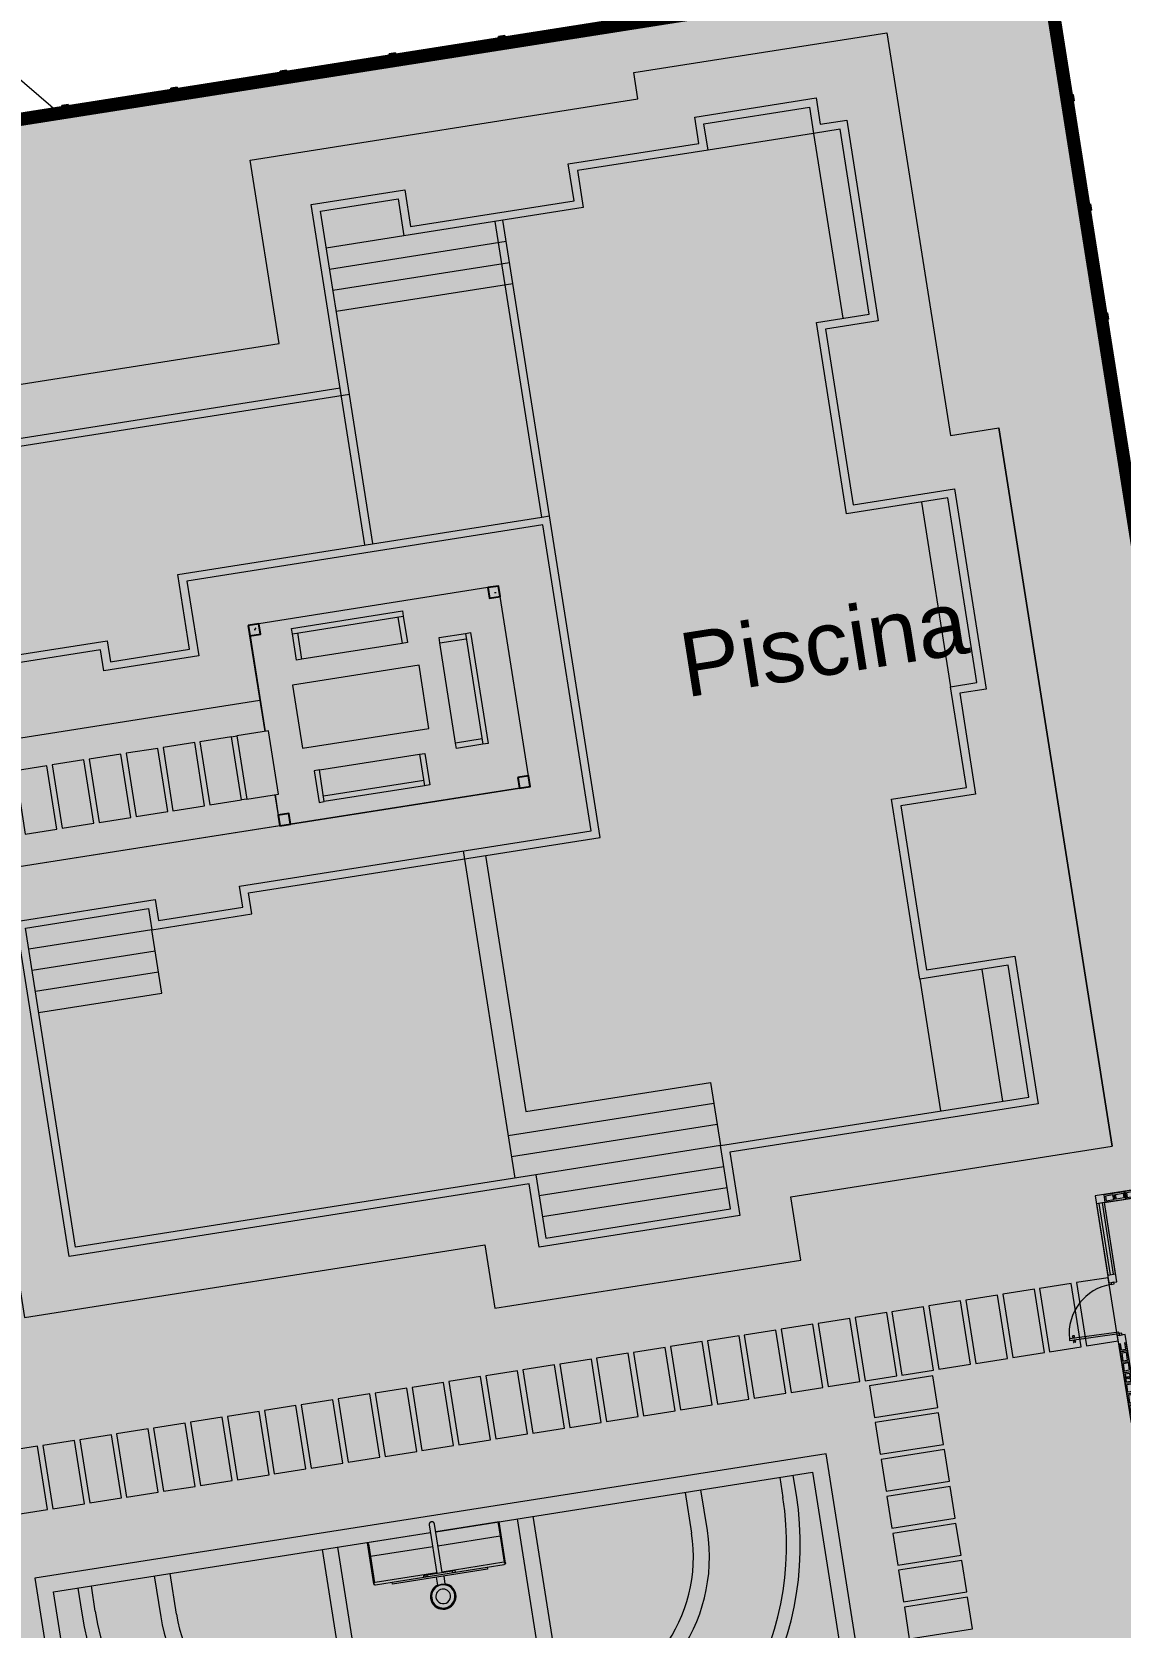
# Model space of a CAD drawing. Header units: metres. Extents: x -490 to 202, y -217 to 332.
# Drawn here: x -93.03 to -72.65, y 39.25 to 69.13 of the extents above; entities that cross this region are included whole.
import ezdxf

# ---------------------------------------------------------------- set-up
doc = ezdxf.new("R2010")
doc.units = ezdxf.units.M
for name, color, linetype, lineweight, true_color in [('1cuarto de equipos_dwg', 8, 'Continuous', 9, 0x808080), ('2_0_Lotes', 1, 'Continuous', 9, 0xff0000), ('A-FLOR', 194, 'Continuous', 25, 0x5200a5), ('Amenidades_dwg', 8, 'Continuous', 9, 0x767676), ('C-TOPO-MAJR', 66, 'Continuous', 18, 0x647b04), ('PIN', 1, 'Continuous', 9, 0xff0000)]:
    doc.layers.add(name, color=color, linetype=linetype, lineweight=lineweight, true_color=true_color)
for name, color, linetype, lineweight in [('A-COLS', 7, 'Continuous', 9), ('A-DETL-GENF', 7, 'Continuous', 9), ('A-DETL-THIN', 7, 'Continuous', 9), ('A-FLOR-HRAL', 7, 'Continuous', 9), ('A-GENM', 7, 'Continuous', 9), ('G-ANNO-TEXT', 7, 'Continuous', 9), ('PDF_Geometry', 7, 'Continuous', 9)]:
    doc.layers.add(name, color=color, linetype=linetype, lineweight=lineweight)
doc.layers.add('CUANT MURO PERIMETRAL H2.10', color=4, linetype='Continuous')
doc.styles.add('Arial_2', font='arial.ttf', dxfattribs={"height": 1.2})

# ---------------------------------------------------------------- blocks, each defined once
blk = doc.blocks.new('Barandilla - Plaques lisses - 200x25x4 cm-V51-PLANTA DE MURO PERIMETRAL')
at = {"layer": 'A-FLOR-HRAL', "true_color": 0xc8cac5}
for points in [[(0, 1), (0.02, 1), (0.009, -1), (0, -0.997), (0, 0.997)], [(0.02, 0.975), (0.03, 0.97), (0.02, -0.552)]]:
    blk.add_hatch(color=9, dxfattribs=at).paths.add_polyline_path(points)
at = {"layer": 'A-FLOR-HRAL'}
for p, q in [((0.02, 0.975), (0.02, -0.975)), ((0.02, 0.975), (0.02, -0.975)), ((0.03, -0.975), (0.03, 0.975))]:
    blk.add_line(p, q, dxfattribs=at)
blk = doc.blocks.new('Barandilla - Poteau du milieu - 12x12x4 cm-1834608-PLANTA DE MURO PERIMETRAL')
at = {"layer": 'A-FLOR-HRAL', "true_color": 0xc8cac5}
blk.add_hatch(color=9, dxfattribs=at).paths.add_polyline_path([(0.02, 0.06), (0.06, 0.06), (0.06, -0.06), (0.02, -0.06), (0.02, -0.035), (0, -0.035), (0, 0.035), (0.02, 0.035)])
at = {"layer": 'A-FLOR-HRAL'}
for p, q in [((0.02, 0.035), (0, 0.035)), ((0.06, 0.06), (0.02, 0.06)), ((0.02, 0.06), (0.02, 0.035)), ((0.06, 0.06), (0.06, -0.06)), ((0, -0.035), (0.02, -0.035)), ((0.02, -0.035), (0.02, -0.06)), ((0.02, -0.06), (0.06, -0.06))]:
    blk.add_line(p, q, dxfattribs=at)
blk = doc.blocks.new('Barandilla - Plaques lisses - 200x25x4 cm-V52-PLANTA DE MURO PERIMETRAL')
at = {"layer": 'A-FLOR-HRAL', "true_color": 0xc8cac5}
for points in [[(0, 1), (0.02, 1), (0.009, -1), (0, -0.997), (0, 0.997)], [(0.02, 0.975), (0.03, 0.97), (0.02, -0.713)]]:
    blk.add_hatch(color=9, dxfattribs=at).paths.add_polyline_path(points)
at = {"layer": 'A-FLOR-HRAL'}
for p, q in [((0.02, 0.975), (0.02, -0.975)), ((0.02, 0.975), (0.02, -0.975)), ((0.03, -0.975), (0.03, 0.975))]:
    blk.add_line(p, q, dxfattribs=at)
blk = doc.blocks.new('Barandilla - Plaques lisses - 200x25x4 cm-V53-PLANTA DE MURO PERIMETRAL')
at = {"layer": 'A-FLOR-HRAL', "true_color": 0xc8cac5}
for points in [[(0, 1), (0.02, 1), (0.009, -1), (0, -0.997), (0, 0.997)], [(0.02, 0.975), (0.03, 0.97), (0.02, -0.875)]]:
    blk.add_hatch(color=9, dxfattribs=at).paths.add_polyline_path(points)
at = {"layer": 'A-FLOR-HRAL'}
for p, q in [((0.02, 0.975), (0.02, -0.975)), ((0.02, 0.975), (0.02, -0.975)), ((0.03, -0.975), (0.03, 0.975))]:
    blk.add_line(p, q, dxfattribs=at)
blk = doc.blocks.new('Barandilla - Plaques lisses - 200x25x4 cm-V41-PLANTA DE MURO PERIMETRAL')
at = {"layer": 'A-FLOR-HRAL', "true_color": 0xc8cac5}
for points in [[(0, 1), (0.02, 1), (0.009, -1), (0, -0.997), (0, 0.997)], [(0.02, 0.975), (0.03, 0.97), (0.02, -0.721)]]:
    blk.add_hatch(color=9, dxfattribs=at).paths.add_polyline_path(points)
at = {"layer": 'A-FLOR-HRAL'}
for p, q in [((0.02, 0.975), (0.02, -0.975)), ((0.02, 0.975), (0.02, -0.975)), ((0.03, -0.975), (0.03, 0.975))]:
    blk.add_line(p, q, dxfattribs=at)
blk = doc.blocks.new('Barandilla - Plaques lisses - 200x25x4 cm-1834631-PLANTA DE MURO PERIMETRAL')
at = {"layer": 'A-FLOR-HRAL', "true_color": 0xc8cac5}
blk.add_hatch(color=9, dxfattribs=at).paths.add_polyline_path([(0, -1), (0, 1), (0.02, 1), (0.009, -1)])
at = {"layer": 'A-FLOR-HRAL'}
for p, q in [((0.02, 0.975), (0.02, -0.975)), ((0.02, 0.975), (0.02, -0.975)), ((0.03, -0.975), (0.03, 0.975))]:
    blk.add_line(p, q, dxfattribs=at)
blk = doc.blocks.new('Barandilla - Poteau du milieu - 12x12x4 cm-1834636-PLANTA DE MURO PERIMETRAL')
at = {"layer": 'A-FLOR-HRAL', "true_color": 0xc8cac5}
blk.add_hatch(color=9, dxfattribs=at).paths.add_polyline_path([(0, -0.035), (0, 0.035), (0.02, 0.035), (0.02, 0.06), (0.06, 0.06), (0.06, -0.06), (0.02, -0.06), (0.02, -0.035)])
at = {"layer": 'A-FLOR-HRAL'}
for p, q in [((0.02, 0.035), (0, 0.035)), ((0.06, 0.06), (0.02, 0.06)), ((0.02, 0.06), (0.02, 0.035)), ((0.06, 0.06), (0.06, -0.06)), ((0, -0.035), (0.02, -0.035)), ((0.02, -0.035), (0.02, -0.06)), ((0.02, -0.06), (0.06, -0.06))]:
    blk.add_line(p, q, dxfattribs=at)
blk = doc.blocks.new('Barandilla - Plaques lisses - 200x25x4 cm-1834626-PLANTA DE MURO PERIMETRAL')
at = {"layer": 'A-FLOR-HRAL', "true_color": 0xc8cac5}
blk.add_hatch(color=9, dxfattribs=at).paths.add_polyline_path([(0, -1), (0, 1), (0.02, 1), (0.009, -1)])
at = {"layer": 'A-FLOR-HRAL'}
for p, q in [((0.02, 0.975), (0.02, -0.975)), ((0.02, 0.975), (0.02, -0.975)), ((0.03, -0.975), (0.03, 0.975))]:
    blk.add_line(p, q, dxfattribs=at)
blk = doc.blocks.new('Barandilla - Poteau du milieu - 12x12x4 cm-1834624-PLANTA DE MURO PERIMETRAL')
at = {"layer": 'A-FLOR-HRAL', "true_color": 0xc8cac5}
blk.add_hatch(color=9, dxfattribs=at).paths.add_polyline_path([(0, -0.035), (0, 0.035), (0.02, 0.035), (0.02, 0.06), (0.06, 0.06), (0.06, -0.06), (0.02, -0.06), (0.02, -0.035)])
at = {"layer": 'A-FLOR-HRAL'}
for p, q in [((0.02, 0.035), (0, 0.035)), ((0.06, 0.06), (0.02, 0.06)), ((0.02, 0.06), (0.02, 0.035)), ((0.06, 0.06), (0.06, -0.06)), ((0, -0.035), (0.02, -0.035)), ((0.02, -0.035), (0.02, -0.06)), ((0.02, -0.06), (0.06, -0.06))]:
    blk.add_line(p, q, dxfattribs=at)
blk = doc.blocks.new('Barandilla - Barandilla-1832181-PLANTA DE MURO PERIMETRAL')
at = {"extrusion": (0, 0, -1), "zscale": -1}
for name, p, rotation in [('Barandilla - Plaques lisses - 200x25x4 cm-V41-PLANTA DE MURO PERIMETRAL', (73.735, 68.91), 171.0472322279853), ('Barandilla - Plaques lisses - 200x25x4 cm-1834631-PLANTA DE MURO PERIMETRAL', (83.203, 69.155), 81.04723222798538), ('Barandilla - Poteau du milieu - 12x12x4 cm-1834636-PLANTA DE MURO PERIMETRAL', (84.226, 68.994), 81.04723222798538), ('Barandilla - Poteau du milieu - 12x12x4 cm-1834636-PLANTA DE MURO PERIMETRAL', (86.271, 68.672), 81.04723222798538), ('Barandilla - Plaques lisses - 200x25x4 cm-1834631-PLANTA DE MURO PERIMETRAL', (85.248, 68.833), 81.04723222798538), ('Barandilla - Plaques lisses - 200x25x4 cm-1834631-PLANTA DE MURO PERIMETRAL', (87.293, 68.51), 81.04723222798538), ('Barandilla - Plaques lisses - 200x25x4 cm-1834631-PLANTA DE MURO PERIMETRAL', (89.338, 68.188), 81.04723222798538), ('Barandilla - Poteau du milieu - 12x12x4 cm-1834636-PLANTA DE MURO PERIMETRAL', (88.315, 68.349), 81.04723222798538), ('Barandilla - Plaques lisses - 200x25x4 cm-1834626-PLANTA DE MURO PERIMETRAL', (91.383, 67.866), 81.04723222798538), ('Barandilla - Poteau du milieu - 12x12x4 cm-1834636-PLANTA DE MURO PERIMETRAL', (90.36, 68.027), 81.04723222798538), ('Barandilla - Poteau du milieu - 12x12x4 cm-1834608-PLANTA DE MURO PERIMETRAL', (73.574, 67.888), 171.0472322279853), ('Barandilla - Plaques lisses - 200x25x4 cm-V53-PLANTA DE MURO PERIMETRAL', (73.413, 66.866), 171.0472322279853), ('Barandilla - Plaques lisses - 200x25x4 cm-1834626-PLANTA DE MURO PERIMETRAL', (93.427, 67.544), 81.04723222798538), ('Barandilla - Poteau du milieu - 12x12x4 cm-1834624-PLANTA DE MURO PERIMETRAL', (92.405, 67.705), 81.04723222798538), ('Barandilla - Poteau du milieu - 12x12x4 cm-1834608-PLANTA DE MURO PERIMETRAL', (73.252, 65.843), 171.0472322279853), ('Barandilla - Plaques lisses - 200x25x4 cm-V52-PLANTA DE MURO PERIMETRAL', (73.091, 64.821), 171.0472322279853), ('Barandilla - Poteau du milieu - 12x12x4 cm-1834608-PLANTA DE MURO PERIMETRAL', (72.93, 63.798), 171.0472322279853), ('Barandilla - Plaques lisses - 200x25x4 cm-V51-PLANTA DE MURO PERIMETRAL', (72.769, 62.776), 171.0472322279853)]:
    blk.add_blockref(name, p, dxfattribs=dict(at, rotation=rotation))
blk = doc.blocks.new('Amenidades_dwg_Pilares 1 - Pilares 1-172467-Planimetría general-1839756-PLANTA DE MURO PERIMETRAL')
at = {"layer": 'A-COLS'}
h = blk.add_hatch(dxfattribs=at)
h.set_pattern_fill('FP_7', color=256, style=0, pattern_type=2)
h.set_pattern_definition([(81.047, (62.36, 71.414), (-0.07423292, 0.83451995), [0.03353, -0.57607, 0.03353, -0.57607, -3.251]), (81.047, (62.36, 71.414), (-0.07423292, 0.83451995), [-1.219, 0, -3.251]), (81.047, (62.36, 71.414), (-0.07423292, 0.83451995), [0, -1.219, 0.03353, -1.186, -2.032]), (81.047, (62.36, 71.414), (-0.07423292, 0.83451995), [-2.439, 0.03353, -0.57607, 0, -1.422]), (81.047, (62.36, 71.414), (-0.07423292, 0.83451995), [0, -3.048, 0.03353, -0.37287, -1.016]), (81.047, (62.36, 71.414), (-0.07423292, 0.83451995), [-3.454, 0.03353, -0.98247]), (201.047, (62.307, 71.731), (-0.685599, -0.48154757), [0.03353, -0.57607, 0.03353, -0.57607, -3.251]), (201.047, (62.307, 71.731), (-0.685599, -0.48154757), [-1.219, 0, -3.251]), (201.047, (62.307, 71.731), (-0.685599, -0.48154757), [0, -1.219, 0.03353, -1.186, -2.032]), (201.047, (62.307, 71.731), (-0.685599, -0.48154757), [-2.439, 0.03353, -0.57607, 0, -1.422]), (201.047, (62.307, 71.731), (-0.685599, -0.48154757), [0, -3.048, 0.03353, -0.37287, -1.016]), (201.047, (62.307, 71.731), (-0.685599, -0.48154757), [-3.454, 0.03353, -0.98247]), (321.047, (61.921, 71.895), (0.75983194, -0.35297238), [0.03353, -0.57607, 0.03353, -0.57607, -3.251]), (321.047, (61.921, 71.895), (0.75983194, -0.35297238), [-1.219, 0, -3.251]), (321.047, (61.921, 71.895), (0.75983194, -0.35297238), [0, -1.219, 0.03353, -1.186, -2.032]), (321.047, (61.921, 71.895), (0.75983194, -0.35297238), [-2.439, 0.03353, -0.57607, 0, -1.422]), (321.047, (61.921, 71.895), (0.75983194, -0.35297238), [0, -3.048, 0.03353, -0.37287, -1.016]), (321.047, (61.921, 71.895), (0.75983194, -0.35297238), [-3.454, 0.03353, -0.98247])])
h.paths.add_polyline_path([(-4.995, -7.453), (-4.995, -7.253), (-5.195, -7.253), (-5.195, -7.453)])
h.paths.add_polyline_path([(-4.995, -2.91), (-4.995, -2.71), (-5.195, -2.71), (-5.195, -2.91)])
h.paths.add_polyline_path([(-8.595, -7.453), (-8.595, -7.253), (-8.795, -7.253), (-8.795, -7.453)])
h.paths.add_polyline_path([(-8.595, -2.91), (-8.595, -2.71), (-8.795, -2.71), (-8.795, -2.91)])
at = {"layer": 'A-COLS', "lineweight": 25, "flags": 128}
for points in [[(-8.795, -2.91), (-8.595, -2.91), (-8.595, -2.71), (-8.795, -2.71)], [(-5.195, -2.91), (-4.995, -2.91), (-4.995, -2.71), (-5.195, -2.71)], [(-8.795, -7.453), (-8.595, -7.453), (-8.595, -7.253), (-8.795, -7.253)], [(-4.995, -7.453), (-4.995, -7.253), (-5.195, -7.253), (-5.195, -7.453)]]:
    blk.add_lwpolyline(points, close=True, dxfattribs=at)
blk = doc.blocks.new('Amenidades_dwg_Rancho - Rancho-173641-Planimetría general-1839757-PLANTA DE MURO PERIMETRAL')
at = {"layer": 'A-GENM'}
for p, q in [((-0.95, 1.65), (-0.95, 2.15)), ((0.95, 2.15), (0.95, 1.65)), ((-1.55, 0.95), (-1.05, 0.95)), ((1.05, 0.95), (1.65, 0.95)), ((1.55, 0.95), (1.55, -0.95)), ((-1.05, -0.95), (-1.55, -0.95))]:
    blk.add_line(p, q, dxfattribs=at)
at = {"layer": 'A-GENM', "flags": 128}
for points in [[(-1.05, 2.15), (1.05, 2.15), (1.05, 1.65), (0.95, 1.65), (-0.95, 1.65), (-1.05, 1.65), (-1.05, 2.15), (-1.05, 2.25), (1.05, 2.25), (1.05, 2.15)], [(-1.55, -1.05), (-1.55, 1.05), (-1.05, 1.05), (-1.05, 0.95), (-1.05, -0.95), (-1.05, -1.05), (-1.55, -1.05), (-1.65, -1.05), (-1.65, 1.05), (-1.55, 1.05)], [(1.05, -0.95), (1.05, -1.05), (1.65, -1.05), (1.65, -0.95), (1.05, -0.95), (1.05, 0.95), (1.05, 1.05), (1.65, 1.05), (1.65, 0.95), (1.65, -0.95)]]:
    blk.add_lwpolyline(points, dxfattribs=at)
blk.add_lwpolyline([(0.6, 1.2), (-0.6, 1.2), (-0.6, -1.2), (0.6, -1.2)], close=True, dxfattribs=at)
blk = doc.blocks.new('Amenidades_dwg_Rancho Social - Jumay_rvt-1-Planimetría general-1839758-PLANTA DE MURO PERIMETRAL')
at = {"layer": 'A-FLOR', "color": 7, "lineweight": 9}
for p, q in [((-84.492, 58.721), (-88.782, 58.045)), ((-83.734, 55.196), (-84.263, 58.555)), ((-88.948, 57.817), (-88.667, 56.028)), ((-88.48, 54.843), (-88.419, 54.458)), ((-88.191, 54.292), (-83.9, 54.967))]:
    blk.add_line(p, q, dxfattribs=at)
at = {"rotation": 278.9527677720148}
for name, p in [('Amenidades_dwg_Pilares 1 - Pilares 1-172467-Planimetría general-1839756-PLANTA DE MURO PERIMETRAL', (-80.249, 50.486)), ('Amenidades_dwg_Rancho - Rancho-173641-Planimetría general-1839757-PLANTA DE MURO PERIMETRAL', (-86.875, 56.491))]:
    blk.add_blockref(name, p, dxfattribs=at)
blk = doc.blocks.new('Amenidades_dwg_PISCINA HACIENDA DON SALVA_dwg-1782668-Planimetría general-1839759-PLANTA DE MURO PERIMETRAL')
at = {"layer": 'A-DETL-THIN'}
for p, q in [((19.266, 26.773), (22.616, 26.773)), ((19.266, 26.373), (22.616, 26.373)), ((19.266, 25.973), (22.616, 25.973)), ((22.466, 21.567), (22.616, 21.567)), ((29.536, 20.737), (29.536, 17.237)), ((16.089, 18.407), (16.189, 18.407)), ((16.189, 17.207), (16.089, 17.207)), ((16.723, 17.207), (16.723, 16.817)), ((16.923, 16.617), (21.266, 16.617)), ((20.043, 15.617), (20.043, 9.414)), ((11.716, 14.667), (14.049, 14.667)), ((11.716, 14.267), (14.049, 14.267)), ((29.29, 11.914), (29.29, 9.414)), ((23.943, 10.214), (20.043, 10.214)), ((23.943, 9.814), (20.043, 9.814)), ((23.943, 9.014), (20.443, 9.014)), ((23.943, 8.614), (20.443, 8.614))]:
    blk.add_line(p, q, dxfattribs=at)
at = {"layer": 'A-DETL-THIN', "flags": 128}
for points in [[(16.716, 18.996), (1.591, 18.996), (1.591, 25.546), (18.116, 25.546), (18.116, 29.023), (25.466, 29.023), (25.466, 29.523), (30.266, 29.523), (30.266, 21.887), (31.186, 21.887), (31.186, 8.264), (31.186, 21.887)], [(19.116, 21.567), (19.116, 28.024), (20.888, 28.024), (20.888, 27.323), (23.988, 27.323), (23.988, 28.024), (26.466, 28.024), (26.466, 28.523), (28.766, 28.523), (28.766, 28.023), (29.266, 28.023), (29.266, 24.218), (28.266, 24.218), (28.266, 20.887)], [(26.616, 27.873), (26.616, 28.373), (28.616, 28.373), (28.616, 27.873), (26.616, 27.873), (24.138, 27.873), (24.138, 27.173), (20.738, 27.173), (19.266, 27.173)], [(19.266, 21.567), (19.266, 24.396), (19.266, 27.873), (20.738, 27.873), (20.738, 27.173)], [(28.116, 11.914), (28.116, 15.326), (29.536, 15.326), (29.536, 17.237), (30.036, 17.237), (30.036, 20.737), (28.116, 20.737), (28.116, 24.368), (29.116, 24.368), (29.116, 27.873), (28.616, 27.873), (28.616, 24.373)], [(19.266, 24.396), (11.365, 24.396), (11.365, 23.896), (7.613, 23.896), (7.613, 23.196), (4.213, 23.196), (4.213, 23.896), (2.741, 23.896), (2.741, 20.146), (12.165, 20.146), (12.165, 20.546), (14.065, 20.546), (14.065, 20.146), (15.566, 20.146), (15.566, 21.567), (22.466, 21.567), (22.466, 27.173)], [(20.443, 15.467), (20.443, 10.614), (23.943, 10.614), (23.943, 9.414), (20.443, 9.414), (11.716, 9.414), (11.716, 15.467), (14.049, 15.467), (14.049, 15.067), (15.949, 15.067), (15.949, 15.467), (22.616, 15.467), (22.616, 21.567), (22.616, 27.173)], [(2.591, 19.996), (12.315, 19.996), (2.591, 19.996), (2.591, 24.046), (4.363, 24.046), (4.363, 23.346), (7.463, 23.346), (7.463, 24.046), (11.215, 24.046), (11.215, 24.546), (19.116, 24.546)], [(28.266, 20.887), (30.186, 20.887), (30.186, 17.087), (29.687, 17.087), (29.687, 15.175), (28.266, 15.175), (28.266, 12.064), (29.94, 12.064), (29.94, 9.264), (24.093, 9.264), (24.093, 8.064), (20.293, 8.064), (20.293, 9.264), (11.566, 9.264), (11.566, 15.617), (14.199, 15.617), (14.199, 15.217), (15.799, 15.217), (15.799, 15.617), (22.466, 15.617), (22.466, 21.417), (15.717, 21.417), (15.717, 19.996), (13.915, 19.996), (13.915, 20.396), (12.315, 20.396)], [(16.723, 18.407), (16.723, 20.217), (16.723, 20.417), (16.723, 20.217)], [(16.723, 16.617), (16.723, 16.817), (16.723, 16.617), (16.923, 16.617), (16.723, 16.617), (10.567, 16.617)], [(10.566, 16.617), (10.566, 8.264), (19.293, 8.264), (19.293, 7.064)], [(16.923, 16.617), (21.266, 16.617), (21.466, 16.617), (21.266, 16.617)], [(11.716, 13.867), (14.049, 13.867), (14.049, 15.067), (11.716, 15.067)], [(20.443, 9.414), (20.443, 8.214), (23.943, 8.214), (23.943, 9.414), (29.79, 9.414), (29.79, 11.914), (28.116, 11.914), (28.116, 9.414)], [(19.293, 7.064), (25.093, 7.064), (25.093, 8.264), (31.186, 8.264)]]:
    blk.add_lwpolyline(points, dxfattribs=at)
blk = doc.blocks.new('Amenidades_dwg_Cancha Polideportiva - Cancha Polideportiva-1684638-Planimetría general-1839762-PLANTA DE MURO PERIMETRAL')
at = {"layer": 'A-GENM'}
for p, q in [((13.695, 6.736), (13.217, 6.736)), ((13.217, 6.479), (13.695, 6.479)), ((13.695, 5.285), (12.923, 5.285)), ((12.923, 4.985), (13.695, 4.985)), ((13.695, 2.103), (10.041, 2.103)), ((12.89, 1.22), (12.89, 0.9)), ((12.93, 0.05), (12.93, 1.22)), ((13.423, 0.05), (13.423, 1.23)), ((12.849, 0.075), (12.703, 0.075)), ((13.84, 0.05), (12.92, 0.05)), ((12.703, -0.075), (12.849, -0.075)), ((12.92, -0.05), (13.84, -0.05)), ((12.93, -1.22), (12.93, -0.05)), ((13.423, -1.23), (13.423, -0.05)), ((12.89, -0.9), (12.89, -1.22)), ((12.89, -1.223), (12.89, -1.217)), ((10.041, -1.897), (13.695, -1.897)), ((13.695, -4.779), (12.923, -4.779)), ((12.923, -5.079), (13.695, -5.079)), ((13.695, -6.573), (13.317, -6.573)), ((13.317, -6.83), (13.695, -6.83))]:
    blk.add_line(p, q, dxfattribs=at)
at = {"layer": 'A-GENM', "flags": 128}
for points in [[(-14, -7.5), (14, -7.5), (14, 7.5), (-14, 7.5)], [(12.85, -0.9), (12.85, 0.9), (12.89, 0.9), (12.89, -0.9)]]:
    blk.add_lwpolyline(points, close=True, dxfattribs=at)
for points in [[(13.695, -0.05), (13.695, -7.195), (0.15, -7.195), (0.15, 7.195), (13.695, 7.195), (13.695, 0.05)], [(13.695, -1.597), (10.041, -1.597), (10.041, 1.803), (13.695, 1.803)], [(13.69, 0.051), (13.69, 1.25), (12.91, 1.25)], [(13.666, 1.23), (13.423, 1.23), (12.928, 1.23)], [(12.85, -0.3), (12.849, -0.3), (12.849, 0.3), (12.85, 0.3)], [(12.92, 0.24), (12.89, 0.24), (12.89, 0.3), (12.92, 0.3), (12.92, 0.24), (12.92, -0.24), (12.89, -0.24), (12.89, -0.3), (12.92, -0.3), (12.92, -0.24)], [(12.91, -1.25), (13.69, -1.25), (13.69, -0.05)], [(13.666, -1.23), (13.423, -1.23), (12.928, -1.23)]]:
    blk.add_lwpolyline(points, dxfattribs=at)
at = {"layer": 'A-GENM'}
for centre, radius, start, end in [((13.217, 0.803), 5.933, 90, 167.343), ((13.217, 0.803), 5.676, 90, 166.7592), ((12.923, 2.103), 3.182, 90, 180), ((12.923, 2.103), 2.882, 90, 180), ((12.475, 0), 0.24, 18.21, 341.79), ((12.475, 0), 0.225, 90, 270), ((12.476, 0), 0.225, 90.1284, 269.8716), ((12.476, 0), 0.218, 90, 270), ((12.476, 0), 0.137, 90, 270), ((12.475, 0), 0.225, 270, 90), ((12.476, 0), 0.218, 270, 90), ((12.476, 0), 0.137, 270, 90), ((13.317, -0.897), 5.933, 189.7019, 270), ((13.317, -0.897), 5.676, 190.1478, 270), ((12.923, -1.897), 3.182, 180, 270), ((12.923, -1.897), 2.882, 180, 270)]:
    blk.add_arc(centre, radius, start, end, dxfattribs=at)
for points, knots in [([(12.91, 1.25), (12.909, 1.25), (12.906, 1.25), (12.902, 1.248), (12.899, 1.245), (12.897, 1.242), (12.895, 1.24), (12.894, 1.238), (12.893, 1.235), (12.892, 1.232), (12.891, 1.229), (12.89, 1.226), (12.89, 1.223), (12.89, 1.22), (12.89, 1.218), (12.89, 1.217)], [0, 0, 0, 0, 0.0666667, 0.1333333, 0.2, 0.2333333, 0.2666667, 0.3, 0.3333333, 0.3666667, 0.4, 0.4333333, 0.4666667, 0.5, 0.5307789, 0.5307789, 0.5307789, 0.5307789]), ([(12.929, 1.23), (12.929, 1.231), (12.928, 1.232), (12.927, 1.235), (12.926, 1.238), (12.925, 1.24), (12.923, 1.242), (12.921, 1.245), (12.918, 1.248), (12.914, 1.25), (12.911, 1.25), (12.91, 1.25)], [0.6084881, 0.6084881, 0.6084881, 0.6084881, 0.6333333, 0.6666667, 0.7, 0.7333333, 0.7666667, 0.8, 0.8666667, 0.9333333, 1, 1, 1, 1]), ([(13.838, -0.05), (13.84, -0.05), (13.844, -0.05), (13.85, -0.049), (13.856, -0.048), (13.862, -0.045), (13.866, -0.043), (13.87, -0.04), (13.873, -0.038), (13.877, -0.034), (13.881, -0.029), (13.885, -0.022), (13.889, -0.012), (13.89, -0.004), (13.89, 0)], [0.4145654, 0.4145654, 0.4145654, 0.4145654, 0.4545455, 0.5, 0.5454545, 0.5909091, 0.6363636, 0.6590909, 0.6818182, 0.7272727, 0.7727273, 0.8181818, 0.9090909, 1, 1, 1, 1]), ([(13.89, 0), (13.89, 0.004), (13.889, 0.011), (13.886, 0.019), (13.883, 0.025), (13.88, 0.03), (13.878, 0.033), (13.875, 0.036), (13.871, 0.04), (13.866, 0.043), (13.862, 0.045), (13.859, 0.046), (13.856, 0.047), (13.853, 0.048), (13.85, 0.049), (13.847, 0.05), (13.843, 0.05), (13.841, 0.05), (13.84, 0.05)], [0, 0, 0, 0, 0.0833333, 0.125, 0.1666667, 0.2083333, 0.2291667, 0.25, 0.2916667, 0.3333333, 0.3541667, 0.375, 0.3958333, 0.4166667, 0.4375, 0.4583333, 0.4791667, 0.5, 0.5, 0.5, 0.5]), ([(12.91, -1.25), (12.909, -1.25), (12.906, -1.25), (12.902, -1.248), (12.899, -1.245), (12.897, -1.242), (12.895, -1.24), (12.894, -1.238), (12.893, -1.235), (12.892, -1.232), (12.891, -1.229), (12.89, -1.226), (12.89, -1.223), (12.89, -1.22), (12.89, -1.218), (12.89, -1.217)], [0, 0, 0, 0, 0.0666667, 0.1333333, 0.2, 0.2333333, 0.2666667, 0.3, 0.3333333, 0.3666667, 0.4, 0.4333333, 0.4666667, 0.5, 0.5333333, 0.5333333, 0.5333333, 0.5333333]), ([(12.929, -1.23), (12.929, -1.231), (12.928, -1.232), (12.927, -1.235), (12.926, -1.238), (12.925, -1.24), (12.923, -1.242), (12.921, -1.245), (12.918, -1.248), (12.914, -1.25), (12.911, -1.25), (12.91, -1.25)], [0.6084881, 0.6084881, 0.6084881, 0.6084881, 0.6333333, 0.6666667, 0.7, 0.7333333, 0.7666667, 0.8, 0.8666667, 0.9333333, 1, 1, 1, 1])]:
    blk.add_open_spline(points, degree=3, knots=knots, dxfattribs=at)
for points in [[(13.69, 1.25), (13.69, 1.25), (13.69, 1.25), (13.688, 1.248), (13.685, 1.245), (13.681, 1.241), (13.677, 1.237), (13.672, 1.232), (13.668, 1.228), (13.666, 1.226)], [(13.69, -1.25), (13.69, -1.25), (13.69, -1.25), (13.688, -1.248), (13.685, -1.245), (13.681, -1.241), (13.677, -1.237), (13.672, -1.232), (13.668, -1.228), (13.666, -1.226)]]:
    blk.add_open_spline(points, degree=3, dxfattribs=at)
blk = doc.blocks.new('Amenidades_dwg_PISCINA HACIENDA DON SALVA-1849441-Planimetría general-1839765-PLANTA DE MURO PERIMETRAL')
at = {"layer": 'A-DETL-THIN', "color": 18, "true_color": 0x260000}
for p, q in [((19.266, 26.773), (22.616, 26.773)), ((19.266, 26.373), (22.616, 26.373)), ((19.266, 25.973), (22.616, 25.973)), ((22.466, 21.567), (22.616, 21.567)), ((29.536, 20.737), (29.536, 17.237)), ((16.089, 18.407), (16.189, 18.407)), ((16.189, 17.207), (16.089, 17.207)), ((16.723, 17.207), (16.723, 16.617)), ((20.043, 15.617), (20.043, 9.414)), ((11.716, 14.667), (14.049, 14.667)), ((11.716, 14.267), (14.049, 14.267)), ((29.29, 11.914), (29.29, 9.414)), ((23.943, 10.214), (20.043, 10.214)), ((23.943, 9.814), (20.043, 9.814)), ((23.943, 9.014), (20.443, 9.014)), ((23.943, 8.614), (20.443, 8.614))]:
    blk.add_line(p, q, dxfattribs=at)
at = {"layer": 'A-DETL-THIN', "color": 18, "true_color": 0x260000, "flags": 128}
for points in [[(16.716, 18.996), (1.591, 18.996), (1.591, 25.546), (18.116, 25.546), (18.116, 29.023), (25.466, 29.023), (25.466, 29.523), (30.266, 29.523), (30.266, 21.887), (31.186, 21.887), (31.186, 8.264), (31.186, 21.887)], [(19.116, 21.567), (19.116, 28.024), (20.888, 28.024), (20.888, 27.323), (23.988, 27.323), (23.988, 28.024), (26.466, 28.024), (26.466, 28.523), (28.766, 28.523), (28.766, 28.023), (29.266, 28.023), (29.266, 24.218), (28.266, 24.218), (28.266, 20.887), (30.186, 20.887), (30.186, 17.087), (29.687, 17.087), (29.687, 15.175), (28.266, 15.175), (28.266, 12.064), (29.94, 12.064), (29.94, 9.264), (24.093, 9.264), (24.093, 8.064), (20.293, 8.064), (20.293, 9.264), (11.566, 9.264), (11.566, 15.617), (14.199, 15.617), (14.199, 15.217), (15.799, 15.217), (15.799, 15.617), (22.466, 15.617), (22.466, 21.417), (15.717, 21.417), (15.717, 19.996), (13.915, 19.996), (13.915, 20.396), (12.315, 20.396)], [(26.616, 27.873), (26.616, 28.373), (28.616, 28.373), (28.616, 27.873), (26.616, 27.873), (24.138, 27.873), (24.138, 27.173), (20.738, 27.173), (19.266, 27.173)], [(19.266, 21.567), (19.266, 24.396), (19.266, 27.873), (20.738, 27.873), (20.738, 27.173)], [(28.116, 11.914), (28.116, 15.326), (29.536, 15.326), (29.536, 17.237), (30.036, 17.237), (30.036, 20.737), (28.116, 20.737), (28.116, 24.368), (29.116, 24.368), (29.116, 27.873), (28.616, 27.873), (28.616, 24.373)], [(19.266, 24.396), (11.365, 24.396), (11.365, 23.896), (7.613, 23.896), (7.613, 23.196), (4.213, 23.196), (4.213, 23.896), (2.741, 23.896), (2.741, 20.146), (12.165, 20.146), (12.165, 20.546), (14.065, 20.546), (14.065, 20.146), (15.566, 20.146), (15.566, 21.567), (22.466, 21.567), (22.466, 27.173)], [(20.443, 15.467), (20.443, 10.614), (23.943, 10.614), (23.943, 9.414), (20.443, 9.414), (11.716, 9.414), (11.716, 15.467), (14.049, 15.467), (14.049, 15.067), (15.949, 15.067), (15.949, 15.467), (22.616, 15.467), (22.616, 21.567), (22.616, 27.173)], [(2.591, 19.996), (12.315, 19.996), (2.591, 19.996), (2.591, 24.046), (4.363, 24.046), (4.363, 23.346), (7.463, 23.346), (7.463, 24.046), (11.215, 24.046), (11.215, 24.546), (19.116, 24.546)], [(16.723, 18.407), (16.723, 20.417), (16.723, 20.217)], [(16.723, 16.817), (16.723, 16.617), (16.923, 16.617), (21.266, 16.617), (21.466, 16.617), (10.567, 16.617)], [(10.566, 16.617), (10.566, 8.264), (19.293, 8.264), (19.293, 7.064)], [(11.716, 13.867), (14.049, 13.867), (14.049, 15.067), (11.716, 15.067)], [(20.443, 9.414), (20.443, 8.214), (23.943, 8.214), (23.943, 9.414), (29.79, 9.414), (29.79, 11.914), (28.116, 11.914), (28.116, 9.414)], [(19.293, 7.064), (25.093, 7.064), (25.093, 8.264), (31.186, 8.264)]]:
    blk.add_lwpolyline(points, dxfattribs=at)
blk = doc.blocks.new('Amenidades_dwg_Detalle repetido - baldosa 0_60x1_20-V6-Planimetría general-1839768-PLANTA DE MURO PERIMETRAL')
at = {"layer": 'A-DETL-GENF', "color": 18, "true_color": 0x260000, "flags": 128}
for points in [[(-1.2, 4.2), (0, 4.2), (0, 4.8), (-1.2, 4.8)], [(-1.2, 3.5), (0, 3.5), (0, 4.1), (-1.2, 4.1)], [(-1.2, 2.8), (0, 2.8), (0, 3.4), (-1.2, 3.4)], [(-1.2, 2.1), (0, 2.1), (0, 2.7), (-1.2, 2.7)], [(-1.2, 1.4), (0, 1.4), (0, 2), (-1.2, 2)], [(-1.2, 0.7), (0, 0.7), (0, 1.3), (-1.2, 1.3)], [(-1.2, 0), (0, 0), (0, 0.6), (-1.2, 0.6)]]:
    blk.add_lwpolyline(points, close=True, dxfattribs=at)
blk = doc.blocks.new('Amenidades_dwg_Detalle repetido - baldosa 0_60x1_20-V8-Planimetría general-1839770-PLANTA DE MURO PERIMETRAL')
at = {"layer": 'A-DETL-GENF', "flags": 128}
for points in [[(-1.2, 20.3), (0, 20.3), (0, 20.9), (-1.2, 20.9)], [(-1.2, 19.6), (0, 19.6), (0, 20.2), (-1.2, 20.2)], [(-1.2, 18.9), (0, 18.9), (0, 19.5), (-1.2, 19.5)], [(-1.2, 18.2), (0, 18.2), (0, 18.8), (-1.2, 18.8)], [(-1.2, 17.5), (0, 17.5), (0, 18.1), (-1.2, 18.1)], [(-1.2, 16.8), (0, 16.8), (0, 17.4), (-1.2, 17.4)], [(-1.2, 16.1), (0, 16.1), (0, 16.7), (-1.2, 16.7)], [(-1.2, 15.4), (0, 15.4), (0, 16), (-1.2, 16)], [(-1.2, 14.7), (0, 14.7), (0, 15.3), (-1.2, 15.3)], [(-1.2, 14), (0, 14), (0, 14.6), (-1.2, 14.6)], [(-1.2, 13.3), (0, 13.3), (0, 13.9), (-1.2, 13.9)], [(-1.2, 12.6), (0, 12.6), (0, 13.2), (-1.2, 13.2)], [(-1.2, 11.9), (0, 11.9), (0, 12.5), (-1.2, 12.5)], [(-1.2, 11.2), (0, 11.2), (0, 11.8), (-1.2, 11.8)], [(-1.2, 10.5), (0, 10.5), (0, 11.1), (-1.2, 11.1)], [(-1.2, 9.8), (0, 9.8), (0, 10.4), (-1.2, 10.4)], [(-1.2, 9.1), (0, 9.1), (0, 9.7), (-1.2, 9.7)], [(-1.2, 8.4), (0, 8.4), (0, 9), (-1.2, 9)], [(-1.2, 7.7), (0, 7.7), (0, 8.3), (-1.2, 8.3)], [(-1.2, 7), (0, 7), (0, 7.6), (-1.2, 7.6)], [(-1.2, 6.3), (0, 6.3), (0, 6.9), (-1.2, 6.9)], [(-1.2, 5.6), (0, 5.6), (0, 6.2), (-1.2, 6.2)], [(-1.2, 4.9), (0, 4.9), (0, 5.5), (-1.2, 5.5)], [(-1.2, 4.2), (0, 4.2), (0, 4.8), (-1.2, 4.8)], [(-1.2, 3.5), (0, 3.5), (0, 4.1), (-1.2, 4.1)], [(-1.2, 2.8), (0, 2.8), (0, 3.4), (-1.2, 3.4)], [(-1.2, 2.1), (0, 2.1), (0, 2.7), (-1.2, 2.7)], [(-1.2, 1.4), (0, 1.4), (0, 2), (-1.2, 2)], [(-1.2, 0.7), (0, 0.7), (0, 1.3), (-1.2, 1.3)], [(-1.2, 0), (0, 0), (0, 0.6), (-1.2, 0.6)]]:
    blk.add_lwpolyline(points, close=True, dxfattribs=at)
blk = doc.blocks.new('Amenidades_dwg_1cuarto de equipos_dwg-1688422-Planimetría general-1839773-PLANTA DE MURO PERIMETRAL')
at = {"layer": 'PIN', "true_color": 0x260000}
for points in [[(174.518, 1931.199), (174.518, 1931.219), (174.49, 1931.227), (174.495, 1931.19)], [(175.32, 1931.215), (175.306, 1931.229), (175.281, 1931.215), (175.295, 1931.19)], [(176.12, 1931.215), (176.1, 1931.229), (176.081, 1931.215), (176.095, 1931.19)], [(176.92, 1931.215), (176.9, 1931.229), (176.881, 1931.215), (176.895, 1931.19)], [(173.752, 1930.642), (173.728, 1930.656), (173.716, 1930.647), (173.723, 1930.62), (173.743, 1930.62)], [(177.9, 1930.647), (177.888, 1930.656), (177.866, 1930.627), (177.883, 1930.617)], [(177.125, 1929.042), (177.121, 1929.079), (177.105, 1929.042)]]:
    blk.add_hatch(color=18, dxfattribs=at).paths.add_polyline_path(points)
h = blk.add_hatch(color=18, dxfattribs=at)
h.paths.add_polyline_path([(177.888, 1929.818), (177.878, 1929.856), (177.869, 1929.823)])
h.paths.add_polyline_path([(177.902, 1929.832), (177.888, 1929.856), (177.888, 1929.818)])
at = {"layer": '1cuarto de equipos_dwg', "color": 18, "true_color": 0x260000}
for p, q in [((174.003, 1931.254), (174.003, 1931.165)), ((174.403, 1931.254), (174.403, 1931.165)), ((174.803, 1931.254), (174.803, 1931.165)), ((175.203, 1931.254), (175.203, 1931.165)), ((175.603, 1931.254), (175.603, 1931.165)), ((176.003, 1931.254), (176.003, 1931.165)), ((176.403, 1931.254), (176.403, 1931.165)), ((176.803, 1931.254), (176.803, 1931.165)), ((177.203, 1931.254), (177.203, 1931.165)), ((177.603, 1931.254), (177.603, 1931.165)), ((173.778, 1930.939), (173.688, 1930.939)), ((177.928, 1930.939), (177.838, 1930.939)), ((173.778, 1930.539), (173.688, 1930.539)), ((177.928, 1930.539), (177.838, 1930.539)), ((173.778, 1930.139), (173.688, 1930.139)), ((177.928, 1930.139), (177.838, 1930.139)), ((173.778, 1929.739), (173.688, 1929.739)), ((177.928, 1929.739), (177.838, 1929.739)), ((173.778, 1929.339), (173.688, 1929.339)), ((177.928, 1929.339), (177.838, 1929.339)), ((173.808, 1929.091), (175.158, 1929.088)), ((173.808, 1929.028), (175.158, 1929.028)), ((176.813, 1929.015), (176.813, 1929.104)), ((177.213, 1929.015), (177.213, 1929.104)), ((177.613, 1929.015), (177.613, 1929.104)), ((176.182, 1928.188), (176.182, 1928.161)), ((176.222, 1928.182), (176.19, 1928.193)), ((176.221, 1928.165), (176.19, 1928.155)), ((176.306, 1928.185), (176.306, 1928.158))]:
    blk.add_line(p, q, dxfattribs=at)
at = {"layer": '1cuarto de equipos_dwg', "color": 18, "true_color": 0x260000, "flags": 128}
for points in [[(173.663, 1931.134), (173.663, 1930.744), (173.803, 1930.744), (173.803, 1931.134)], [(173.688, 1930.965), (173.688, 1931.109), (173.778, 1931.109), (173.778, 1930.965)], [(173.808, 1931.139), (174.198, 1931.139), (174.198, 1931.279), (173.808, 1931.279)], [(173.978, 1931.165), (173.833, 1931.165), (173.833, 1931.254), (173.978, 1931.254)], [(174.028, 1931.254), (174.028, 1931.165), (174.173, 1931.165), (174.173, 1931.254)], [(174.208, 1931.139), (174.598, 1931.139), (174.598, 1931.279), (174.208, 1931.279)], [(174.378, 1931.165), (174.233, 1931.165), (174.233, 1931.254), (174.378, 1931.254)], [(174.428, 1931.254), (174.428, 1931.165), (174.573, 1931.165), (174.573, 1931.254)], [(174.608, 1931.139), (174.998, 1931.139), (174.998, 1931.279), (174.608, 1931.279)], [(174.778, 1931.165), (174.633, 1931.165), (174.633, 1931.254), (174.778, 1931.254)], [(174.828, 1931.254), (174.828, 1931.165), (174.973, 1931.165), (174.973, 1931.254)], [(175.008, 1931.139), (175.398, 1931.139), (175.398, 1931.279), (175.008, 1931.279)], [(175.178, 1931.165), (175.033, 1931.165), (175.033, 1931.254), (175.178, 1931.254)], [(175.228, 1931.254), (175.228, 1931.165), (175.373, 1931.165), (175.373, 1931.254)], [(175.408, 1931.139), (175.798, 1931.139), (175.798, 1931.279), (175.408, 1931.279)], [(175.578, 1931.165), (175.433, 1931.165), (175.433, 1931.254), (175.578, 1931.254)], [(175.628, 1931.254), (175.628, 1931.165), (175.773, 1931.165), (175.773, 1931.254)], [(175.808, 1931.139), (176.198, 1931.139), (176.198, 1931.279), (175.808, 1931.279)], [(175.978, 1931.165), (175.833, 1931.165), (175.833, 1931.254), (175.978, 1931.254)], [(176.028, 1931.254), (176.028, 1931.165), (176.173, 1931.165), (176.173, 1931.254)], [(176.208, 1931.139), (176.598, 1931.139), (176.598, 1931.279), (176.208, 1931.279)], [(176.378, 1931.165), (176.233, 1931.165), (176.233, 1931.254), (176.378, 1931.254)], [(176.428, 1931.254), (176.428, 1931.165), (176.573, 1931.165), (176.573, 1931.254)], [(176.608, 1931.139), (176.998, 1931.139), (176.998, 1931.279), (176.608, 1931.279)], [(176.778, 1931.165), (176.633, 1931.165), (176.633, 1931.254), (176.778, 1931.254)], [(176.828, 1931.254), (176.828, 1931.165), (176.973, 1931.165), (176.973, 1931.254)], [(177.008, 1931.139), (177.398, 1931.139), (177.398, 1931.279), (177.008, 1931.279)], [(177.178, 1931.165), (177.033, 1931.165), (177.033, 1931.254), (177.178, 1931.254)], [(177.228, 1931.254), (177.228, 1931.165), (177.373, 1931.165), (177.373, 1931.254)], [(177.408, 1931.139), (177.798, 1931.139), (177.798, 1931.279), (177.408, 1931.279)], [(177.578, 1931.165), (177.433, 1931.165), (177.433, 1931.254), (177.578, 1931.254)], [(177.628, 1931.254), (177.628, 1931.165), (177.773, 1931.165), (177.773, 1931.254)], [(177.813, 1931.134), (177.813, 1930.744), (177.953, 1930.744), (177.953, 1931.134)], [(177.838, 1930.965), (177.838, 1931.109), (177.928, 1931.109), (177.928, 1930.965)], [(173.663, 1930.734), (173.663, 1930.344), (173.803, 1930.344), (173.803, 1930.734)], [(173.778, 1930.914), (173.688, 1930.914), (173.688, 1930.77), (173.778, 1930.77)], [(177.813, 1930.734), (177.813, 1930.344), (177.953, 1930.344), (177.953, 1930.734)], [(177.928, 1930.914), (177.838, 1930.914), (177.838, 1930.77), (177.928, 1930.77)], [(173.688, 1930.565), (173.688, 1930.709), (173.778, 1930.709), (173.778, 1930.565)], [(173.778, 1930.514), (173.688, 1930.514), (173.688, 1930.37), (173.778, 1930.37)], [(177.838, 1930.565), (177.838, 1930.709), (177.928, 1930.709), (177.928, 1930.565)], [(177.928, 1930.514), (177.838, 1930.514), (177.838, 1930.37), (177.928, 1930.37)], [(173.663, 1930.334), (173.663, 1929.944), (173.803, 1929.944), (173.803, 1930.334)], [(173.688, 1930.165), (173.688, 1930.309), (173.778, 1930.309), (173.778, 1930.165)], [(177.813, 1930.334), (177.813, 1929.944), (177.953, 1929.944), (177.953, 1930.334)], [(177.838, 1930.165), (177.838, 1930.309), (177.928, 1930.309), (177.928, 1930.165)], [(173.663, 1929.934), (173.663, 1929.544), (173.803, 1929.544), (173.803, 1929.934)], [(173.778, 1930.114), (173.688, 1930.114), (173.688, 1929.97), (173.778, 1929.97)], [(173.688, 1929.765), (173.688, 1929.909), (173.778, 1929.909), (173.778, 1929.765)], [(177.813, 1929.934), (177.813, 1929.544), (177.953, 1929.544), (177.953, 1929.934)], [(177.928, 1930.114), (177.838, 1930.114), (177.838, 1929.97), (177.928, 1929.97)], [(177.838, 1929.765), (177.838, 1929.909), (177.928, 1929.909), (177.928, 1929.765)], [(173.663, 1929.534), (173.663, 1929.144), (173.803, 1929.144), (173.803, 1929.534)], [(173.778, 1929.714), (173.688, 1929.714), (173.688, 1929.57), (173.778, 1929.57)], [(177.813, 1929.534), (177.813, 1929.144), (177.953, 1929.144), (177.953, 1929.534)], [(177.928, 1929.714), (177.838, 1929.714), (177.838, 1929.57), (177.928, 1929.57)], [(173.688, 1929.365), (173.688, 1929.509), (173.778, 1929.509), (173.778, 1929.365)], [(173.778, 1929.314), (173.688, 1929.314), (173.688, 1929.17), (173.778, 1929.17)], [(177.838, 1929.365), (177.838, 1929.509), (177.928, 1929.509), (177.928, 1929.365)], [(177.928, 1929.314), (177.838, 1929.314), (177.838, 1929.17), (177.928, 1929.17)], [(175.158, 1929.134), (173.808, 1929.134), (173.808, 1928.984), (175.158, 1928.984)], [(175.308, 1929.075), (175.308, 1929.022), (175.341, 1929.022), (175.341, 1929.075)], [(176.229, 1928.089), (176.256, 1928.088), (176.275, 1929.022), (176.248, 1929.023)], [(176.275, 1929.075), (176.275, 1929.022), (176.308, 1929.022), (176.308, 1929.075)], [(177.008, 1929.129), (176.618, 1929.129), (176.618, 1928.989), (177.008, 1928.989)], [(176.788, 1929.015), (176.788, 1929.104), (176.643, 1929.104), (176.643, 1929.015)], [(176.838, 1929.104), (176.983, 1929.104), (176.983, 1929.015), (176.838, 1929.015)], [(177.408, 1929.129), (177.018, 1929.129), (177.018, 1928.989), (177.408, 1928.989)], [(177.188, 1929.015), (177.188, 1929.104), (177.043, 1929.104), (177.043, 1929.015)], [(177.238, 1929.104), (177.383, 1929.104), (177.383, 1929.015), (177.238, 1929.015)], [(177.808, 1929.129), (177.418, 1929.129), (177.418, 1928.989), (177.808, 1928.989)], [(177.588, 1929.015), (177.588, 1929.104), (177.443, 1929.104), (177.443, 1929.015)], [(177.638, 1929.104), (177.783, 1929.104), (177.783, 1929.015), (177.638, 1929.015)]]:
    blk.add_lwpolyline(points, close=True, dxfattribs=at)
for points in [[(176.458, 1928.989), (176.608, 1928.989), (176.608, 1929.129), (176.458, 1929.129)], [(176.458, 1929.015), (176.583, 1929.015), (176.583, 1929.104), (176.458, 1929.104)], [(176.23, 1928.15), (176.221, 1928.15), (176.222, 1928.197), (176.231, 1928.197)], [(176.257, 1928.149), (176.266, 1928.149), (176.267, 1928.196), (176.258, 1928.197)], [(176.266, 1928.181), (176.266, 1928.181), (176.298, 1928.191)], [(176.266, 1928.164), (176.266, 1928.164), (176.298, 1928.153)]]:
    blk.add_lwpolyline(points, dxfattribs=at)
at = {"layer": '1cuarto de equipos_dwg', "color": 18, "true_color": 0x260000}
for centre, radius, start, end in [((176.275, 1929.022), 0.935, 180, 267.1413), ((176.188, 1928.188), 0.006, 70.4815, 178.7938), ((176.188, 1928.161), 0.006, 178.7938, 287.1061), ((176.3, 1928.185), 0.006, 358.7938, 107.1061), ((176.3, 1928.159), 0.006, 250.4815, 358.7938)]:
    blk.add_arc(centre, radius, start, end, dxfattribs=at)
at = {"layer": '2_0_Lotes', "color": 18, "true_color": 0x260000, "flags": 128}
blk.add_lwpolyline([(177.808, 1929.134), (176.308, 1929.134), (176.308, 1928.984), (177.958, 1928.984), (177.958, 1931.284), (173.658, 1931.284), (173.658, 1928.984), (175.308, 1928.984), (175.308, 1929.134), (173.808, 1929.134), (173.808, 1931.134), (177.808, 1931.134)], close=True, dxfattribs=at)
at = {"layer": 'PDF_Geometry', "color": 18, "true_color": 0x260000, "flags": 128}
blk.add_lwpolyline([(177.62, 1930.359), (177.64, 1930.37), (177.651, 1930.39), (177.64, 1930.411), (177.62, 1930.421), (177.599, 1930.411), (177.589, 1930.39), (177.599, 1930.37)], close=True, dxfattribs=at)
at = {"layer": 'PIN', "color": 18, "true_color": 0x260000}
for centre in [(174.5, 1931.209), (175.3, 1931.209), (176.1, 1931.209), (176.9, 1931.209), (173.733, 1930.637), (177.883, 1930.637), (173.733, 1929.837), (177.883, 1929.837), (177.115, 1929.059)]:
    blk.add_circle(centre, 0.02, dxfattribs=at)
blk = doc.blocks.new('Amenidades_dwg-1839743-PLANTA DE MURO PERIMETRAL')
at = {"layer": 'A-FLOR', "color": 7, "lineweight": 9, "flags": 128}
for points in [[(-77.347, 43.771), (-77.254, 43.178), (-76.068, 43.365), (-76.162, 43.957)], [(-77.238, 43.079), (-77.145, 42.487), (-75.959, 42.673), (-76.053, 43.266)], [(-77.129, 42.388), (-77.036, 41.795), (-75.85, 41.982), (-75.944, 42.574)], [(-77.02, 41.696), (-76.927, 41.104), (-75.741, 41.29), (-75.835, 41.883)], [(-76.911, 41.005), (-76.818, 40.412), (-75.632, 40.599), (-75.726, 41.192)], [(-76.802, 40.313), (-76.709, 39.721), (-75.524, 39.907), (-75.617, 40.5)], [(-76.693, 39.622), (-76.6, 39.029), (-75.415, 39.216), (-75.508, 39.809)]]:
    blk.add_lwpolyline(points, close=True, dxfattribs=at)
for name, p, rotation in [('Amenidades_dwg_PISCINA HACIENDA DON SALVA_dwg-1782668-Planimetría general-1839759-PLANTA DE MURO PERIMETRAL', (-102.322, 35.243), 8.95276777201424), ('Amenidades_dwg_PISCINA HACIENDA DON SALVA-1849441-Planimetría general-1839765-PLANTA DE MURO PERIMETRAL', (-102.322, 35.243), 8.952767772014363), ('Amenidades_dwg_Detalle repetido - baldosa 0_60x1_20-V6-Planimetría general-1839768-PLANTA DE MURO PERIMETRAL', (-88.602, 56.038), 98.95276774337425), ('Amenidades_dwg_1cuarto de equipos_dwg-1688422-Planimetría general-1839773-PLANTA DE MURO PERIMETRAL', (-2005.625, -81.321), 278.9527677433745), ('Amenidades_dwg_Detalle repetido - baldosa 0_60x1_20-V8-Planimetría general-1839770-PLANTA DE MURO PERIMETRAL', (-72.875, 45.795), 98.95276774337434), ('Amenidades_dwg_Cancha Polideportiva - Cancha Polideportiva-1684638-Planimetría general-1839762-PLANTA DE MURO PERIMETRAL', (-83.389, 27.501), 98.95276774337444)]:
    blk.add_blockref(name, p, dxfattribs=dict(rotation=rotation))
blk.add_blockref('Amenidades_dwg_Rancho Social - Jumay_rvt-1-Planimetría general-1839758-PLANTA DE MURO PERIMETRAL', (0, 0))

msp = doc.modelspace()

# ---------------------------------------------------------------- hatches: boundary and pattern name
at = {"layer": 'A-DETL-GENF', "true_color": 0x00ffff}
h = msp.add_hatch(color=4, dxfattribs=at)
h.paths.add_polyline_path([(105.222, -46.357), (122.044, -38.544), (121.981, -38.408), (105.295, -46.157), (103.289, -41.838), (98.136, -41.563), (99.098, -23.589), (-20.032, -17.217), (-20.993, -35.193), (-45.109, -33.904), (-45.109, -34.054), (-20.852, -35.351), (-19.89, -17.375), (98.94, -23.731), (97.979, -41.704), (103.191, -41.983), (104.448, -44.691)])
h.paths.add_polyline_path([(-49.96, -33.794), (-48.991, -15.668), (-80.475, -13.984), (-80.624, -13.134), (-80.815, -12.293), (-81.049, -11.462), (-81.324, -10.644), (-81.64, -9.841), (-81.813, -9.445), (-81.95, -9.507), (-81.609, -10.316), (-81.309, -11.141), (-81.053, -11.981), (-80.841, -12.832), (-80.673, -13.694), (-80.605, -14.127), (-49.148, -15.81), (-50.11, -33.786)])
h.paths.add_polyline_path([(-104.928, -26.815), (-93.033, -19.484), (-93.5, -19.151), (-93.515, -19.119), (-93.652, -19.181), (-93.62, -19.249), (-93.304, -19.475), (-104.873, -26.605), (-114.811, -8.823), (-114.945, -8.891), (-107.257, -22.647)])
h.paths.add_polyline_path([(-94.477, -17.359), (-94.34, -17.297), (-97.107, -11.186), (-97.244, -11.248), (-95.077, -16.034)])
h.paths.add_polyline_path([(-113.285, 7.927), (-113.135, 7.936), (-113.198, 8.336), (-113.348, 8.323), (-113.331, 8.215)])
h.paths.add_polyline_path([(-113.371, 8.472), (-113.221, 8.485), (-121.797, 62.923), (-74.127, 70.433), (-69.189, 39.09), (-58.6, 40.758), (-54.752, 16.334), (-60.185, 15.478), (-59.976, 14.149), (-58.189, 11.141), (-58.016, 11.145), (-59.832, 14.201), (-60.013, 15.353), (-54.58, 16.209), (-58.475, 40.929), (-69.064, 39.261), (-74.002, 70.604), (-121.969, 63.048), (-113.521, 9.423)])
h.paths.add_polyline_path([(65.881, 38.428), (82.984, 46.371), (76.411, 60.595), (59.281, 52.639), (62.574, 45.547), (62.71, 45.61), (59.48, 52.566), (76.338, 60.396), (82.785, 46.444), (65.954, 38.627), (63.553, 43.797), (63.417, 43.733), (64.52, 41.358)])
h.paths.add_polyline_path([(-239.123, 228.663), (-231.116, 230.391), (-231.147, 230.538), (-239.044, 228.834), (-251.485, 252.325), (-231.634, 255.506), (-226.464, 231.548), (-229.192, 230.959), (-229.161, 230.813), (-226.286, 231.433), (-231.517, 255.676), (-251.716, 252.44), (-246.123, 241.88)])
at = {"layer": 'A-DETL-GENF', "true_color": 0xffe8f3}
msp.add_hatch(color=7, dxfattribs=at).paths.add_polyline_path([(-113.262, 7.778), (-74.817, 10.147), (-71.373, 10.356), (-76.917, 10.147), (-83.543, 9.758), (-88.023, 9.861), (-89.635, 11.289), (-89.635, 11.489), (-89.435, 11.48), (-89.435, 11.312), (-87.965, 10.01), (-83.54, 9.908), (-76.694, 10.305), (-70.895, 10.525), (-75.263, 38.285), (-69.212, 39.238), (-74.127, 70.433), (-121.797, 62.923), (-113.221, 8.485), (-102.306, 9.427), (-94.223, 10.913), (-94.185, 11.101), (-94.232, 11.101), (-94.229, 11.301), (-94.032, 11.297), (-94.043, 11.046), (-94.097, 10.773), (-102.326, 9.272), (-113.198, 8.336), (-113.135, 7.936), (-113.285, 7.927)])

# ---------------------------------------------------------------- linework, layer by layer
at = {"layer": 'A-DETL-THIN', "color": 4, "lineweight": 70, "true_color": 0x00ffff}
for p, q in [((-74.002, 70.604), (-121.969, 63.048)), ((-69.064, 39.261), (-74.002, 70.604)), ((-121.797, 62.923), (-74.127, 70.433)), ((-74.127, 70.433), (-69.189, 39.09))]:
    msp.add_line(p, q, dxfattribs=at)
at = {"layer": 'C-TOPO-MAJR', "color": 9, "true_color": 0xcbd3ab, "flags": 128}
msp.add_lwpolyline([(-92.63, 67.7), (-92.676, 67.739), (-95.375, 70.062), (-97.855, 72.197), (-100.554, 74.52), (-103.033, 76.655), (-105.732, 78.978), (-108.212, 81.112), (-110.911, 83.435), (-113.391, 85.57), (-116.09, 87.893)], dxfattribs=at)
at = {"layer": 'CUANT MURO PERIMETRAL H2.10', "const_width": 0.15}
msp.add_lwpolyline([(-58.103, 11.143), (-59.775, 13.959), (-59.906, 14.189), (-60.088, 15.342), (-59.789, 15.465), (-54.666, 16.272), (-58.537, 40.844), (-68.806, 39.226), (-69.138, 39.249), (-74.064, 70.519), (-121.883, 62.985), (-113.297, 8.483)], dxfattribs=at)

# ---------------------------------------------------------------- block references
at = {"layer": 'A-FLOR-HRAL'}
msp.add_blockref('Barandilla - Barandilla-1832181-PLANTA DE MURO PERIMETRAL', (0, 0), dxfattribs=at)
at = {"layer": 'Amenidades_dwg', "color": 18, "true_color": 0x260000}
msp.add_blockref('Amenidades_dwg-1839743-PLANTA DE MURO PERIMETRAL', (0, 0), dxfattribs=at)

# ---------------------------------------------------------------- texts
at = {"layer": 'G-ANNO-TEXT', "insert": (-80.969, 57.849), "char_height": 1.2, "width": 6.97468, "attachment_point": 1, "rotation": 8.9528, "style": 'Arial_2'}
msp.add_mtext('Piscina', dxfattribs=at)

doc.saveas('drawing.dxf')
